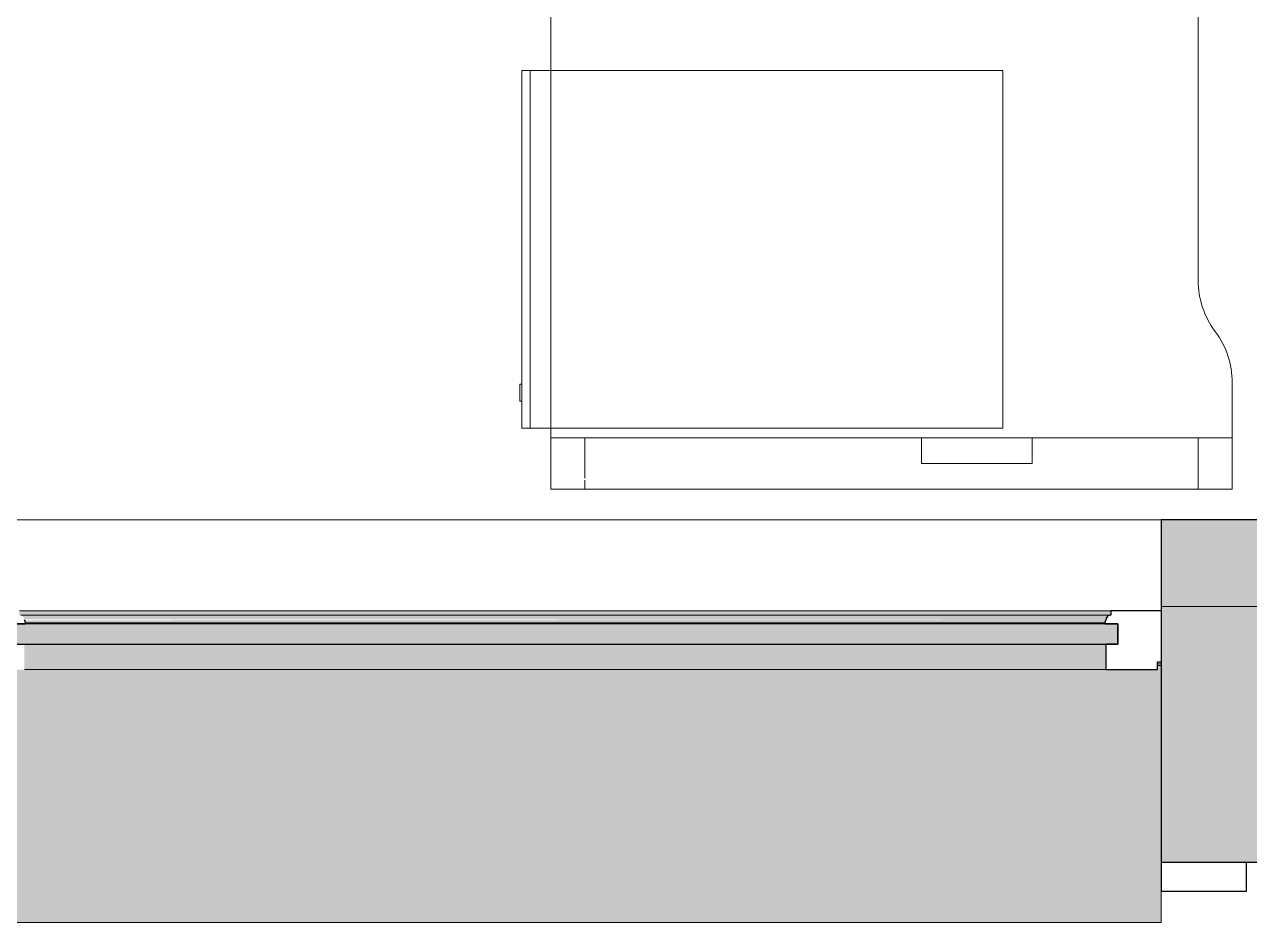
# Model space of a CAD drawing. Header units: millimetres. Extents: x 155927 to 326028, y -36033 to 97293.
# Drawn here: x 182233 to 183671, y 8897 to 9951 of the extents above; entities that cross this region are included whole.
import ezdxf

# ---------------------------------------------------------------- set-up
doc = ezdxf.new("R2010")
doc.units = ezdxf.units.MM
doc.header["$MEASUREMENT"] = 0
for name, color, linetype, lineweight in [('A-GLAZ', 7, 'CONTINUOUS', 9), ('A-WALL', 7, 'CONTINUOUS', 9), ('A-WALL-PATT', 7, 'CONTINUOUS', 9), ('I-FURN', 8, 'CONTINUOUS', 9), ('I-WALL', 7, 'CONTINUOUS', 9)]:
    doc.layers.add(name, color=color, linetype=linetype, lineweight=lineweight)

msp = doc.modelspace()

# ---------------------------------------------------------------- hatches: boundary and pattern name
at = {"layer": 'A-GLAZ'}
for points in [[(183504.8, 9257.5), (183508.6, 9257.5), (183508.6, 9262.5), (182227, 9262.5), (182227, 9257.5), (183502.8, 9257.5)], [(183502.8, 9252.6), (183504.6, 9256.2), (183504.8, 9257.5), (182229.9, 9257), (182232.6, 9253.9), (182233.3, 9252.6), (183502.4, 9252.6)], [(182956.5, 9248.6), (183501.4, 9248.6), (183502.6, 9252.6), (182233, 9251.5), (182234.3, 9248.6), (182349.9, 9248.6)], [(183501.4, 9247.5), (183501.4, 9248.6), (182956.5, 9247.5)], [(183516.6, 9223.6), (183516.6, 9247.5), (182219.1, 9247.5), (182219.1, 9223.6)], [(183502.6, 9193.6), (183502.6, 9223.6), (182233, 9223.6), (182233, 9193.6)], [(183567.8, 8896.6), (183567.8, 9198.3), (183563.5, 9198.3), (183563.5, 9193.6), (182172.2, 9193.6), (182172.2, 9198.3), (182167.8, 9198.3), (182167.8, 9193.6), (180683.8, 9193.6), (180683.8, 9198.3), (180679.5, 9198.3), (180679.5, 9193.6), (179288.2, 9193.6), (179288.2, 9198.3), (179283.8, 9198.3), (179283.8, 8896.6), (181743.4, 8896.6)]]:
    msp.add_hatch(color=256, dxfattribs=at).paths.add_polyline_path(points, flags=0)
h = msp.add_hatch(color=256, dxfattribs=at)
h.paths.add_polyline_path([(183567.8, 9198.3), (183567.8, 9200.4), (183563.5, 9200.4), (183563.5, 9198.3)], flags=0)
h.paths.add_polyline_path([(182172.2, 9198.3), (182172.2, 9200.4), (182167.8, 9200.4), (182167.8, 9198.3)], flags=0)
h.paths.add_polyline_path([(180679.5, 9198.3), (180683.8, 9198.3), (180683.8, 9200.4), (180679.5, 9200.4)], flags=0)
h.paths.add_polyline_path([(179283.8, 9198.3), (179288.2, 9198.3), (179288.2, 9200.4), (179283.8, 9200.4)], flags=0)
at = {"layer": 'A-WALL-PATT'}
h = msp.add_hatch(color=256, dxfattribs=at)
h.paths.add_polyline_path([(189923.2, 9267.6), (189923.2, 9369.6), (187692.8, 9369.6), (187692.8, 9267.6), (189022.3, 9267.6)], flags=0)
h.paths.add_polyline_path([(184908.8, 9267.6), (184908.8, 9369.6), (183567.8, 9369.6), (183567.8, 9267.6), (184776.3, 9267.6)], flags=0)
h.paths.add_polyline_path([(179007.4, 9267.6), (179283.8, 9267.6), (179283.8, 9369.6), (179007.4, 9369.6)], flags=0)
h = msp.add_hatch(color=256, dxfattribs=at)
h.paths.add_polyline_path([(226158.8, 8967.6), (226158.8, 9267.6), (224992.8, 9267.6), (224992.8, 8967.6), (225417.2, 8967.6)], flags=0)
h.paths.add_polyline_path([(222990.9, 8967.6), (223358.8, 8967.6), (223358.8, 9267.6), (222192.8, 9267.6), (222192.8, 8967.6)], flags=0)
h.paths.add_polyline_path([(215258.8, 8967.6), (215258.8, 9267.6), (213567.8, 9267.6), (213567.8, 8967.6)], flags=0)
h.paths.add_polyline_path([(207033.8, 8967.6), (207033.8, 9267.6), (202692.8, 9267.6), (202692.8, 8967.6), (206006.6, 8967.6)], flags=0)
h.paths.add_polyline_path([(199908.8, 8967.6), (199908.8, 9267.6), (197242.8, 9267.6), (197242.8, 8967.6), (198727.6, 8967.6)], flags=0)
h.paths.add_polyline_path([(195608.8, 8967.6), (195608.8, 9267.6), (192942.8, 9267.6), (192942.8, 8967.6), (193875, 8967.6)], flags=0)
h.paths.add_polyline_path([(190158.8, 8967.6), (190158.8, 9267.6), (187692.8, 9267.6), (187692.8, 8967.6), (189022.3, 8967.6)], flags=0)
h.paths.add_polyline_path([(184908.8, 8967.6), (184908.8, 9267.6), (183567.8, 9267.6), (183567.8, 8967.6), (184169.7, 8967.6)], flags=0)
h.paths.add_polyline_path([(179283.8, 8967.6), (179283.8, 9267.6), (177567.8, 9267.6), (177567.8, 8967.6)], flags=0)
h.paths.add_polyline_path([(165783.8, 8967.6), (165783.8, 9267.6), (164242.8, 9267.6), (164242.8, 8967.6), (164759.1, 8967.6)], flags=0)
h.paths.add_polyline_path([(162332.8, 8967.6), (162608.8, 8967.6), (162608.8, 9267.6), (161817.8, 9267.6), (161817.8, 8967.6)], flags=0)
h.paths.add_polyline_path([(157533.8, 8967.6), (157533.8, 9267.6), (156460.8, 9267.6), (156460.8, 8967.6), (157480.1, 8967.6)], flags=0)

# ---------------------------------------------------------------- linework, layer by layer
at = {"layer": 'A-GLAZ'}
for p, q in [((183508.6, 9262.5), (182227, 9262.5)), ((182228.6, 9257.5), (183507.1, 9257.5)), ((182234.3, 9248.6), (183501.4, 9248.6)), ((183507.1, 9257.5), (183508.6, 9257.5)), ((182233, 9193.6), (183502.6, 9193.6)), ((183563.5, 9200.4), (183567.8, 9200.4)), ((183563.5, 9198.3), (183567.8, 9198.3)), ((183567.8, 8933.6), (183567.8, 8896.6)), ((179283.8, 8896.6), (183567.8, 8896.6))]:
    msp.add_line(p, q, dxfattribs=at)
at = {"layer": 'A-GLAZ', "lineweight": 30}
for p, q in [((182234.3, 9247.5), (182234.3, 9248.6)), ((183501.4, 9248.6), (183501.4, 9247.5)), ((183508.6, 9257.5), (183507.1, 9257.5)), ((183508.6, 9262.5), (183508.6, 9257.5)), ((183567.8, 9262.5), (183508.6, 9262.5)), ((183516.6, 9247.5), (182219.1, 9247.5)), ((182219.1, 9247.5), (182234.3, 9247.5)), ((183501.4, 9247.5), (183516.6, 9247.5)), ((183516.6, 9223.6), (183516.6, 9247.5)), ((183516.6, 9247.5), (183516.6, 9223.6)), ((182219.1, 9223.6), (183516.6, 9223.6)), ((183516.6, 9223.6), (183502.6, 9223.6)), ((183502.6, 9223.6), (183502.6, 9193.6)), ((183502.6, 9193.6), (183563.5, 9193.6)), ((183563.5, 9193.6), (183563.5, 9202.6)), ((183563.5, 9202.6), (183567.8, 9202.6)), ((183567.8, 8967.6), (183567.8, 8933.6)), ((183667.8, 8933.6), (183667.8, 8967.6)), ((183567.8, 8933.6), (183667.8, 8933.6))]:
    msp.add_line(p, q, dxfattribs=at)
for centre, radius, start, end in [((182240.2, 9253), 7.4, 183.4261, 216.5739), ((183495.5, 9253), 7.4, 323.4261, 356.5739), ((183508.2, 9252.2), 5.36, 101.9524, 176.5739)]:
    msp.add_arc(centre, radius, start, end, dxfattribs=at)
at = {"layer": 'A-GLAZ'}
for points in [[(182234.3, 9248.6), (182234, 9249), (182233.7, 9249.4), (182233.5, 9249.8)], [(183502.1, 9249.8), (183501.9, 9249.4), (183501.7, 9249), (183501.4, 9248.6)]]:
    msp.add_open_spline(points, degree=3, dxfattribs=at)
for points, knots in [([(183503.7, 9255.2), (183503.6, 9255), (183503.4, 9254.6), (183503, 9253.7), (183502.9, 9253), (183502.8, 9252.6)], [0.6, 0.6, 0.6, 0.6, 0.7, 0.8, 1, 1, 1, 1]), ([(183507.1, 9257.5), (183506.6, 9257.4), (183506, 9257.2), (183505.2, 9256.7), (183504.8, 9256.4), (183504.6, 9256.2)], [0, 0, 0, 0, 0.2, 0.3, 0.4, 0.4, 0.4, 0.4])]:
    msp.add_open_spline(points, degree=3, knots=knots, dxfattribs=at)
at = {"layer": 'A-WALL'}
msp.add_line((184908.8, 9267.6), (183567.8, 9267.6), dxfattribs=at)
at = {"layer": 'A-WALL', "lineweight": 30}
for p, q in [((183567.8, 9267.6), (183567.8, 8967.6)), ((183567.8, 8967.6), (184908.8, 8967.6))]:
    msp.add_line(p, q, dxfattribs=at)
at = {"layer": 'I-FURN'}
for p, q in [((182851.1, 11005.6), (182851.1, 9405.6)), ((182851.1, 9405.6), (182851.1, 11005.6)), ((183611.1, 9650.6), (183611.1, 10482.9)), ((183611.1, 10482.9), (183611.1, 9650.6)), ((182826.8, 9897.2), (182816.8, 9897.2)), ((182816.8, 9897.2), (182816.8, 9477.2)), ((182826.8, 9477.2), (182826.8, 9897.2)), ((182851.1, 9897.2), (182826.8, 9897.2)), ((182826.8, 9897.2), (182826.8, 9477.2)), ((183381.8, 9897.2), (182851.1, 9897.2)), ((183381.8, 9477.2), (183381.8, 9897.2)), ((182816.8, 9528.8), (182814.8, 9528.8)), ((182814.8, 9528.8), (182814.8, 9508.8)), ((182814.8, 9508.8), (182814.8, 9528.8)), ((183651.1, 9405.6), (183651.1, 9530.6)), ((183651.1, 9530.6), (183651.1, 9405.6)), ((182814.8, 9508.8), (182816.8, 9508.8)), ((182816.8, 9477.2), (182826.8, 9477.2)), ((182826.8, 9477.2), (182851.1, 9477.2)), ((182851.1, 9477.2), (183381.8, 9477.2)), ((182851.1, 9465.6), (183286.1, 9465.6)), ((182891.1, 9465.6), (182851.1, 9465.6)), ((182851.1, 9405.6), (182851.1, 9465.6)), ((182851.1, 9465.6), (182851.1, 9405.6)), ((183611.1, 9465.6), (182891.1, 9465.6)), ((182891.1, 9465.6), (182891.1, 9418.5)), ((182891.1, 9465.6), (182891.1, 9418.5)), ((183286.1, 9465.6), (183416.1, 9465.6)), ((183286.1, 9435.6), (183286.1, 9465.6)), ((183286.1, 9465.6), (183286.1, 9435.6)), ((183416.1, 9465.6), (183651.1, 9465.6)), ((183416.1, 9465.6), (183416.1, 9435.6)), ((183416.1, 9465.6), (183416.1, 9435.6)), ((183651.1, 9465.6), (183611.1, 9465.6)), ((183611.1, 9465.6), (183611.1, 9405.6)), ((183611.1, 9465.6), (183611.1, 9405.6)), ((183651.1, 9465.6), (183651.1, 9405.6)), ((183651.1, 9465.6), (183651.1, 9405.6)), ((183416.1, 9435.6), (183286.1, 9435.6)), ((183286.1, 9435.6), (183416.1, 9435.6)), ((182891.1, 9416.2), (182891.1, 9405.6)), ((182891.1, 9416.2), (182891.1, 9405.6)), ((183651.1, 9405.6), (182851.1, 9405.6)), ((182851.1, 9405.6), (182891.1, 9405.6)), ((182851.1, 9405.6), (183651.1, 9405.6)), ((183651.1, 9405.6), (182851.1, 9405.6)), ((182891.1, 9405.6), (183611.1, 9405.6)), ((183611.1, 9405.6), (183651.1, 9405.6))]:
    msp.add_line(p, q, dxfattribs=at)
for centre, start, end in [((183711.1, 9650.6), 180, 216.8699), ((183711.1, 9650.6), 180, 216.8699), ((183551.1, 9530.6), 0, 36.8699), ((183551.1, 9530.6), 0, 36.8699)]:
    msp.add_arc(centre, 100, start, end, dxfattribs=at)
at = {"layer": 'I-WALL'}
for p, q in [((182167.8, 9369.6), (183567.8, 9369.6)), ((183567.8, 9267.6), (184908.8, 9267.6))]:
    msp.add_line(p, q, dxfattribs=at)
at = {"layer": 'I-WALL', "lineweight": 30}
for p, q in [((184908.8, 9369.6), (183567.8, 9369.6)), ((183567.8, 9369.6), (183567.8, 9267.6))]:
    msp.add_line(p, q, dxfattribs=at)

doc.saveas('drawing.dxf')
